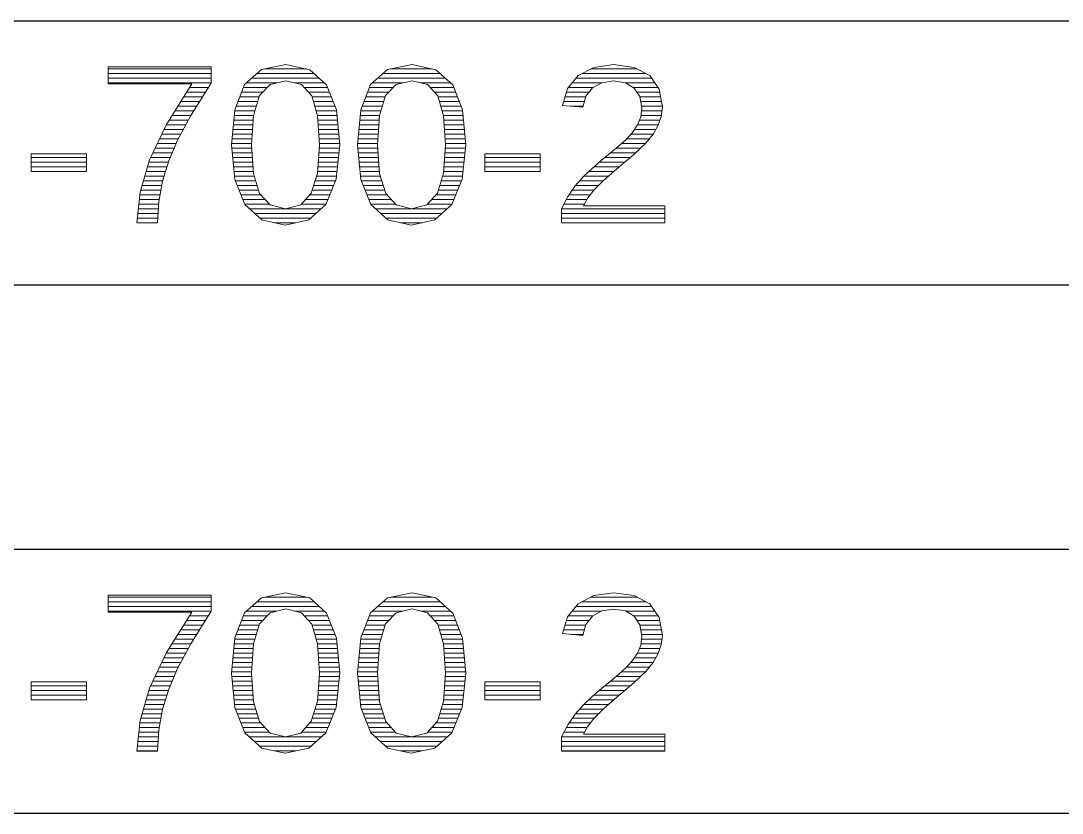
# Model space of a CAD drawing. Header units: millimetres. Extents: x 20 to 410, y 10 to 287.
# Drawn here: x 176.69 to 190.09, y 23.6 to 33.8 of the extents above; entities that cross this region are included whole.
import ezdxf

# ---------------------------------------------------------------- set-up
doc = ezdxf.new("R2010")
doc.units = ezdxf.units.MM
doc.layers.add('DUENN', color=7, linetype='Continuous', lineweight=25)
doc.layers.add('TEXT', color=7, linetype='Continuous', lineweight=13)

msp = doc.modelspace()

# ---------------------------------------------------------------- linework, layer by layer
at = {"layer": 'DUENN', "lineweight": 25}
for points in [[(20, 33.8), (200, 33.8)], [(20, 30.4), (200, 30.4)], [(20, 27), (200, 27)], [(20, 23.6), (200, 23.6)]]:
    msp.add_lwpolyline(points, dxfattribs=at)
at = {"layer": 'TEXT', "lineweight": 13}
for p, q in [((177.816, 33.181), (179.142, 33.181)), ((177.816, 33.121), (179.142, 33.121)), ((179.732, 33.121), (180.468, 33.121)), ((179.834, 33.181), (180.367, 33.181)), ((181.354, 33.121), (182.09, 33.121)), ((181.456, 33.181), (181.988, 33.181)), ((183.917, 33.121), (184.734, 33.121)), ((184.03, 33.181), (184.623, 33.181)), ((177.816, 33.061), (179.142, 33.061)), ((177.816, 33.001), (179.142, 33.001)), ((179.597, 33.001), (179.988, 33.001)), ((179.664, 33.061), (180.534, 33.061)), ((180.216, 33.001), (180.6, 33.001)), ((181.219, 33.001), (181.61, 33.001)), ((181.286, 33.061), (182.156, 33.061)), ((181.838, 33.001), (182.222, 33.001)), ((183.789, 33.001), (184.165, 33.001)), ((183.839, 33.061), (184.807, 33.061)), ((184.475, 33.001), (184.85, 33.001)), ((178.827, 32.881), (179.069, 32.881)), ((178.865, 32.941), (179.106, 32.941)), ((179.533, 32.881), (179.807, 32.881)), ((179.556, 32.941), (179.864, 32.941)), ((180.338, 32.941), (180.642, 32.941)), ((180.392, 32.881), (180.665, 32.881)), ((181.155, 32.881), (181.429, 32.881)), ((181.178, 32.941), (181.486, 32.941)), ((181.96, 32.941), (182.264, 32.941)), ((182.014, 32.881), (182.287, 32.881)), ((183.713, 32.881), (184.005, 32.881)), ((183.739, 32.941), (184.056, 32.941)), ((184.576, 32.941), (184.892, 32.941)), ((184.623, 32.881), (184.914, 32.881)), ((178.714, 32.701), (178.956, 32.701)), ((178.752, 32.761), (178.994, 32.761)), ((178.789, 32.821), (179.031, 32.821)), ((179.462, 32.701), (179.724, 32.701)), ((179.486, 32.761), (179.742, 32.761)), ((179.509, 32.821), (179.76, 32.821)), ((180.439, 32.821), (180.688, 32.821)), ((180.457, 32.761), (180.712, 32.761)), ((180.475, 32.701), (180.735, 32.701)), ((181.084, 32.701), (181.346, 32.701)), ((181.108, 32.761), (181.364, 32.761)), ((181.131, 32.821), (181.382, 32.821)), ((182.061, 32.821), (182.31, 32.821)), ((182.079, 32.761), (182.334, 32.761)), ((182.097, 32.701), (182.357, 32.701)), ((183.677, 32.761), (183.945, 32.761)), ((183.695, 32.821), (183.962, 32.821)), ((183.769, 32.701), (183.928, 32.701)), ((184.661, 32.821), (184.924, 32.821)), ((184.671, 32.761), (184.935, 32.761)), ((184.681, 32.701), (184.945, 32.701)), ((178.639, 32.581), (178.881, 32.581)), ((178.677, 32.641), (178.918, 32.641)), ((179.438, 32.581), (179.688, 32.581)), ((179.443, 32.641), (179.706, 32.641)), ((180.493, 32.641), (180.756, 32.641)), ((180.51, 32.581), (180.761, 32.581)), ((181.06, 32.581), (181.309, 32.581)), ((181.065, 32.641), (181.327, 32.641)), ((182.115, 32.641), (182.377, 32.641)), ((182.132, 32.581), (182.383, 32.581)), ((184.673, 32.581), (184.936, 32.581)), ((184.68, 32.641), (184.943, 32.641)), ((178.565, 32.461), (178.816, 32.461)), ((178.601, 32.521), (178.848, 32.521)), ((179.427, 32.461), (179.679, 32.461)), ((179.432, 32.521), (179.683, 32.521)), ((180.515, 32.521), (180.767, 32.521)), ((180.519, 32.461), (180.772, 32.461)), ((181.048, 32.461), (181.301, 32.461)), ((181.054, 32.521), (181.305, 32.521)), ((182.137, 32.521), (182.389, 32.521)), ((182.141, 32.461), (182.394, 32.461)), ((184.629, 32.461), (184.896, 32.461)), ((184.654, 32.521), (184.917, 32.521)), ((178.507, 32.341), (178.75, 32.341)), ((178.536, 32.401), (178.783, 32.401)), ((179.415, 32.341), (179.671, 32.341)), ((179.421, 32.401), (179.675, 32.401)), ((180.523, 32.401), (180.778, 32.401)), ((180.527, 32.341), (180.784, 32.341)), ((181.037, 32.341), (181.293, 32.341)), ((181.043, 32.401), (181.297, 32.401)), ((182.145, 32.401), (182.4, 32.401)), ((182.149, 32.341), (182.406, 32.341)), ((184.542, 32.341), (184.829, 32.341)), ((184.589, 32.401), (184.863, 32.401)), ((178.422, 32.161), (178.665, 32.161)), ((178.45, 32.221), (178.69, 32.221)), ((178.479, 32.281), (178.718, 32.281)), ((179.404, 32.221), (179.663, 32.221)), ((179.407, 32.161), (179.665, 32.161)), ((179.41, 32.281), (179.667, 32.281)), ((180.531, 32.281), (180.789, 32.281)), ((180.533, 32.161), (180.792, 32.161)), ((180.535, 32.221), (180.795, 32.221)), ((181.026, 32.221), (181.285, 32.221)), ((181.029, 32.161), (181.287, 32.161)), ((181.032, 32.281), (181.289, 32.281)), ((182.153, 32.281), (182.411, 32.281)), ((182.155, 32.161), (182.414, 32.161)), ((182.157, 32.221), (182.417, 32.221)), ((184.354, 32.161), (184.67, 32.161)), ((184.423, 32.221), (184.733, 32.221)), ((184.488, 32.281), (184.781, 32.281)), ((176.825, 32.041), (177.537, 32.041)), ((178.365, 32.041), (178.615, 32.041)), ((178.393, 32.101), (178.64, 32.101)), ((179.413, 32.101), (179.669, 32.101)), ((179.418, 32.041), (179.673, 32.041)), ((180.525, 32.041), (180.78, 32.041)), ((180.529, 32.101), (180.786, 32.101)), ((181.034, 32.101), (181.291, 32.101)), ((181.04, 32.041), (181.295, 32.041)), ((182.147, 32.041), (182.402, 32.041)), ((182.151, 32.101), (182.408, 32.101)), ((182.662, 32.041), (183.374, 32.041)), ((184.207, 32.041), (184.54, 32.041)), ((184.281, 32.101), (184.607, 32.101)), ((176.825, 31.981), (177.537, 31.981)), ((176.825, 31.921), (177.537, 31.921)), ((178.323, 31.921), (178.573, 31.921)), ((178.341, 31.981), (178.592, 31.981)), ((179.424, 31.981), (179.678, 31.981)), ((179.43, 31.921), (179.682, 31.921)), ((180.516, 31.921), (180.768, 31.921)), ((180.52, 31.981), (180.774, 31.981)), ((181.046, 31.981), (181.299, 31.981)), ((181.052, 31.921), (181.304, 31.921)), ((182.138, 31.921), (182.39, 31.921)), ((182.142, 31.981), (182.396, 31.981)), ((182.662, 31.981), (183.374, 31.981)), ((182.662, 31.921), (183.374, 31.921)), ((184.066, 31.921), (184.397, 31.921)), ((184.135, 31.981), (184.469, 31.981)), ((176.825, 31.861), (177.537, 31.861)), ((178.288, 31.801), (178.537, 31.801)), ((178.306, 31.861), (178.555, 31.861)), ((179.436, 31.861), (179.686, 31.861)), ((179.442, 31.801), (179.698, 31.801)), ((180.498, 31.801), (180.756, 31.801)), ((180.512, 31.861), (180.762, 31.861)), ((181.058, 31.861), (181.308, 31.861)), ((181.064, 31.801), (181.32, 31.801)), ((182.12, 31.801), (182.378, 31.801)), ((182.133, 31.861), (182.384, 31.861)), ((182.662, 31.861), (183.374, 31.861)), ((183.94, 31.801), (184.257, 31.801)), ((184.002, 31.861), (184.326, 31.861)), ((178.253, 31.681), (178.508, 31.681)), ((178.27, 31.741), (178.519, 31.741)), ((179.453, 31.741), (179.716, 31.741)), ((179.477, 31.681), (179.735, 31.681)), ((180.461, 31.681), (180.72, 31.681)), ((180.48, 31.741), (180.744, 31.741)), ((181.075, 31.741), (181.338, 31.741)), ((181.099, 31.681), (181.357, 31.681)), ((182.083, 31.681), (182.342, 31.681)), ((182.102, 31.741), (182.366, 31.741)), ((183.833, 31.681), (184.127, 31.681)), ((183.886, 31.741), (184.188, 31.741)), ((178.218, 31.501), (178.475, 31.501)), ((178.224, 31.561), (178.486, 31.561)), ((178.235, 31.621), (178.497, 31.621)), ((179.501, 31.621), (179.753, 31.621)), ((179.525, 31.561), (179.782, 31.561)), ((179.549, 31.501), (179.837, 31.501)), ((180.358, 31.501), (180.646, 31.501)), ((180.411, 31.561), (180.671, 31.561)), ((180.443, 31.621), (180.695, 31.621)), ((181.123, 31.621), (181.375, 31.621)), ((181.147, 31.561), (181.404, 31.561)), ((181.171, 31.501), (181.459, 31.501)), ((181.98, 31.501), (182.268, 31.501)), ((182.033, 31.561), (182.293, 31.561)), ((182.065, 31.621), (182.317, 31.621)), ((183.712, 31.501), (183.978, 31.501)), ((183.748, 31.561), (184.021, 31.561)), ((183.79, 31.621), (184.068, 31.621)), ((178.205, 31.381), (178.465, 31.381)), ((178.212, 31.441), (178.468, 31.441)), ((179.574, 31.441), (179.892, 31.441)), ((179.635, 31.381), (180.097, 31.381)), ((180.1, 31.381), (180.559, 31.381)), ((180.304, 31.441), (180.621, 31.441)), ((181.195, 31.441), (181.514, 31.441)), ((181.257, 31.381), (181.719, 31.381)), ((181.722, 31.381), (182.181, 31.381)), ((181.926, 31.441), (182.243, 31.441)), ((183.651, 31.381), (184.979, 31.381)), ((183.681, 31.441), (183.945, 31.441)), ((178.193, 31.261), (178.458, 31.261)), ((178.199, 31.321), (178.461, 31.321)), ((179.701, 31.321), (180.493, 31.321)), ((179.767, 31.261), (180.426, 31.261)), ((181.323, 31.321), (182.114, 31.321)), ((181.389, 31.261), (182.048, 31.261)), ((183.65, 31.321), (184.979, 31.321)), ((183.65, 31.261), (184.979, 31.261)), ((178.187, 31.201), (178.454, 31.201)), ((179.958, 31.201), (180.234, 31.201)), ((181.58, 31.201), (181.856, 31.201)), ((183.65, 31.201), (184.979, 31.201)), ((177.816, 26.381), (179.142, 26.381)), ((177.816, 26.321), (179.142, 26.321)), ((179.732, 26.321), (180.468, 26.321)), ((179.834, 26.381), (180.367, 26.381)), ((181.354, 26.321), (182.09, 26.321)), ((181.456, 26.381), (181.988, 26.381)), ((183.917, 26.321), (184.734, 26.321)), ((184.03, 26.381), (184.623, 26.381)), ((177.816, 26.261), (179.142, 26.261)), ((177.816, 26.201), (179.142, 26.201)), ((178.865, 26.141), (179.106, 26.141)), ((179.556, 26.141), (179.864, 26.141)), ((179.597, 26.201), (179.988, 26.201)), ((179.664, 26.261), (180.534, 26.261)), ((180.216, 26.201), (180.6, 26.201)), ((180.338, 26.141), (180.642, 26.141)), ((181.178, 26.141), (181.486, 26.141)), ((181.219, 26.201), (181.61, 26.201)), ((181.286, 26.261), (182.156, 26.261)), ((181.838, 26.201), (182.222, 26.201)), ((181.96, 26.141), (182.264, 26.141)), ((183.739, 26.141), (184.056, 26.141)), ((183.789, 26.201), (184.165, 26.201)), ((183.839, 26.261), (184.807, 26.261)), ((184.475, 26.201), (184.85, 26.201)), ((184.576, 26.141), (184.892, 26.141)), ((178.789, 26.021), (179.031, 26.021)), ((178.827, 26.081), (179.069, 26.081)), ((179.509, 26.021), (179.76, 26.021)), ((179.533, 26.081), (179.807, 26.081)), ((180.392, 26.081), (180.665, 26.081)), ((180.439, 26.021), (180.688, 26.021)), ((181.131, 26.021), (181.382, 26.021)), ((181.155, 26.081), (181.429, 26.081)), ((182.014, 26.081), (182.287, 26.081)), ((182.061, 26.021), (182.31, 26.021)), ((183.695, 26.021), (183.962, 26.021)), ((183.713, 26.081), (184.005, 26.081)), ((184.623, 26.081), (184.914, 26.081)), ((184.661, 26.021), (184.924, 26.021)), ((178.714, 25.901), (178.956, 25.901)), ((178.752, 25.961), (178.994, 25.961)), ((179.462, 25.901), (179.724, 25.901)), ((179.486, 25.961), (179.742, 25.961)), ((180.457, 25.961), (180.712, 25.961)), ((180.475, 25.901), (180.735, 25.901)), ((181.084, 25.901), (181.346, 25.901)), ((181.108, 25.961), (181.364, 25.961)), ((182.079, 25.961), (182.334, 25.961)), ((182.097, 25.901), (182.357, 25.901)), ((183.677, 25.961), (183.945, 25.961)), ((183.769, 25.901), (183.928, 25.901)), ((184.671, 25.961), (184.935, 25.961)), ((184.681, 25.901), (184.945, 25.901)), ((178.639, 25.781), (178.881, 25.781)), ((178.677, 25.841), (178.918, 25.841)), ((179.438, 25.781), (179.688, 25.781)), ((179.443, 25.841), (179.706, 25.841)), ((180.493, 25.841), (180.756, 25.841)), ((180.51, 25.781), (180.761, 25.781)), ((181.06, 25.781), (181.309, 25.781)), ((181.065, 25.841), (181.327, 25.841)), ((182.115, 25.841), (182.377, 25.841)), ((182.132, 25.781), (182.383, 25.781)), ((184.673, 25.781), (184.936, 25.781)), ((184.68, 25.841), (184.943, 25.841)), ((178.536, 25.601), (178.783, 25.601)), ((178.565, 25.661), (178.816, 25.661)), ((178.601, 25.721), (178.848, 25.721)), ((179.421, 25.601), (179.675, 25.601)), ((179.427, 25.661), (179.679, 25.661)), ((179.432, 25.721), (179.683, 25.721)), ((180.515, 25.721), (180.767, 25.721)), ((180.519, 25.661), (180.772, 25.661)), ((180.523, 25.601), (180.778, 25.601)), ((181.043, 25.601), (181.297, 25.601)), ((181.048, 25.661), (181.301, 25.661)), ((181.054, 25.721), (181.305, 25.721)), ((182.137, 25.721), (182.389, 25.721)), ((182.141, 25.661), (182.394, 25.661)), ((182.145, 25.601), (182.4, 25.601)), ((184.589, 25.601), (184.863, 25.601)), ((184.629, 25.661), (184.896, 25.661)), ((184.654, 25.721), (184.917, 25.721)), ((178.479, 25.481), (178.718, 25.481)), ((178.507, 25.541), (178.75, 25.541)), ((179.41, 25.481), (179.667, 25.481)), ((179.415, 25.541), (179.671, 25.541)), ((180.527, 25.541), (180.784, 25.541)), ((180.531, 25.481), (180.789, 25.481)), ((181.032, 25.481), (181.289, 25.481)), ((181.037, 25.541), (181.293, 25.541)), ((182.149, 25.541), (182.406, 25.541)), ((182.153, 25.481), (182.411, 25.481)), ((184.488, 25.481), (184.781, 25.481)), ((184.542, 25.541), (184.829, 25.541)), ((178.422, 25.361), (178.665, 25.361)), ((178.45, 25.421), (178.69, 25.421)), ((179.404, 25.421), (179.663, 25.421)), ((179.407, 25.361), (179.665, 25.361)), ((180.533, 25.361), (180.792, 25.361)), ((180.535, 25.421), (180.795, 25.421)), ((181.026, 25.421), (181.285, 25.421)), ((181.029, 25.361), (181.287, 25.361)), ((182.155, 25.361), (182.414, 25.361)), ((182.157, 25.421), (182.417, 25.421)), ((184.354, 25.361), (184.67, 25.361)), ((184.423, 25.421), (184.733, 25.421)), ((176.825, 25.241), (177.537, 25.241)), ((178.365, 25.241), (178.615, 25.241)), ((178.393, 25.301), (178.64, 25.301)), ((179.413, 25.301), (179.669, 25.301)), ((179.418, 25.241), (179.673, 25.241)), ((180.525, 25.241), (180.78, 25.241)), ((180.529, 25.301), (180.786, 25.301)), ((181.034, 25.301), (181.291, 25.301)), ((181.04, 25.241), (181.295, 25.241)), ((182.147, 25.241), (182.402, 25.241)), ((182.151, 25.301), (182.408, 25.301)), ((182.662, 25.241), (183.374, 25.241)), ((184.207, 25.241), (184.54, 25.241)), ((184.281, 25.301), (184.607, 25.301)), ((176.825, 25.181), (177.537, 25.181)), ((176.825, 25.121), (177.537, 25.121)), ((176.825, 25.061), (177.537, 25.061)), ((178.306, 25.061), (178.555, 25.061)), ((178.323, 25.121), (178.573, 25.121)), ((178.341, 25.181), (178.592, 25.181)), ((179.424, 25.181), (179.678, 25.181)), ((179.43, 25.121), (179.682, 25.121)), ((179.436, 25.061), (179.686, 25.061)), ((180.512, 25.061), (180.762, 25.061)), ((180.516, 25.121), (180.768, 25.121)), ((180.52, 25.181), (180.774, 25.181)), ((181.046, 25.181), (181.299, 25.181)), ((181.052, 25.121), (181.304, 25.121)), ((181.058, 25.061), (181.308, 25.061)), ((182.133, 25.061), (182.384, 25.061)), ((182.138, 25.121), (182.39, 25.121)), ((182.142, 25.181), (182.396, 25.181)), ((182.662, 25.181), (183.374, 25.181)), ((182.662, 25.121), (183.374, 25.121)), ((182.662, 25.061), (183.374, 25.061)), ((184.002, 25.061), (184.326, 25.061)), ((184.066, 25.121), (184.397, 25.121)), ((184.135, 25.181), (184.469, 25.181)), ((178.27, 24.941), (178.519, 24.941)), ((178.288, 25.001), (178.537, 25.001)), ((179.442, 25.001), (179.698, 25.001)), ((179.453, 24.941), (179.716, 24.941)), ((180.48, 24.941), (180.744, 24.941)), ((180.498, 25.001), (180.756, 25.001)), ((181.064, 25.001), (181.32, 25.001)), ((181.075, 24.941), (181.338, 24.941)), ((182.102, 24.941), (182.366, 24.941)), ((182.12, 25.001), (182.378, 25.001)), ((183.886, 24.941), (184.188, 24.941)), ((183.94, 25.001), (184.257, 25.001)), ((178.235, 24.821), (178.497, 24.821)), ((178.253, 24.881), (178.508, 24.881)), ((179.477, 24.881), (179.735, 24.881)), ((179.501, 24.821), (179.753, 24.821)), ((180.443, 24.821), (180.695, 24.821)), ((180.461, 24.881), (180.72, 24.881)), ((181.099, 24.881), (181.357, 24.881)), ((181.123, 24.821), (181.375, 24.821)), ((182.065, 24.821), (182.317, 24.821)), ((182.083, 24.881), (182.342, 24.881)), ((183.79, 24.821), (184.068, 24.821)), ((183.833, 24.881), (184.127, 24.881)), ((178.218, 24.701), (178.475, 24.701)), ((178.224, 24.761), (178.486, 24.761)), ((179.525, 24.761), (179.782, 24.761)), ((179.549, 24.701), (179.837, 24.701)), ((180.358, 24.701), (180.646, 24.701)), ((180.411, 24.761), (180.671, 24.761)), ((181.147, 24.761), (181.404, 24.761)), ((181.171, 24.701), (181.459, 24.701)), ((181.98, 24.701), (182.268, 24.701)), ((182.033, 24.761), (182.293, 24.761)), ((183.712, 24.701), (183.978, 24.701)), ((183.748, 24.761), (184.021, 24.761)), ((178.199, 24.521), (178.461, 24.521)), ((178.205, 24.581), (178.465, 24.581)), ((178.212, 24.641), (178.468, 24.641)), ((179.574, 24.641), (179.892, 24.641)), ((179.635, 24.581), (180.097, 24.581)), ((179.701, 24.521), (180.493, 24.521)), ((180.1, 24.581), (180.559, 24.581)), ((180.304, 24.641), (180.621, 24.641)), ((181.195, 24.641), (181.514, 24.641)), ((181.257, 24.581), (181.719, 24.581)), ((181.323, 24.521), (182.114, 24.521)), ((181.722, 24.581), (182.181, 24.581)), ((181.926, 24.641), (182.243, 24.641)), ((183.65, 24.521), (184.979, 24.521)), ((183.651, 24.581), (184.979, 24.581)), ((183.681, 24.641), (183.945, 24.641)), ((178.187, 24.401), (178.454, 24.401)), ((178.193, 24.461), (178.458, 24.461)), ((179.767, 24.461), (180.426, 24.461)), ((179.958, 24.401), (180.234, 24.401)), ((181.389, 24.461), (182.048, 24.461)), ((181.58, 24.401), (181.856, 24.401)), ((183.65, 24.461), (184.979, 24.461)), ((183.65, 24.401), (184.979, 24.401))]:
    msp.add_line(p, q, dxfattribs=at)
for points in [[(180.619, 31.436), (180.4, 31.237), (180.096, 31.171), (179.793, 31.237), (179.576, 31.435), (179.446, 31.759), (179.403, 32.204), (179.445, 32.656), (179.571, 32.979), (179.789, 33.172), (180.105, 33.237), (180.413, 33.171), (180.628, 32.976), (180.754, 32.653), (180.797, 32.204), (180.752, 31.761), (180.619, 31.436)], [(182.374, 31.761), (182.241, 31.436), (182.022, 31.237), (181.718, 31.171), (181.415, 31.237), (181.198, 31.435), (181.068, 31.759), (181.024, 32.204), (181.067, 32.656), (181.193, 32.979), (181.411, 33.172), (181.727, 33.237), (182.035, 33.171), (182.25, 32.976), (182.376, 32.653), (182.419, 32.204), (182.374, 31.761)], [(183.65, 31.2), (183.65, 31.381), (183.731, 31.538), (183.828, 31.675), (183.935, 31.796), (184.048, 31.905), (184.163, 32.005), (184.276, 32.097), (184.384, 32.186), (184.481, 32.274), (184.563, 32.364), (184.628, 32.459), (184.67, 32.562), (184.684, 32.678), (184.66, 32.825), (184.587, 32.935), (184.472, 33.003), (184.318, 33.026), (184.169, 33.003), (184.048, 32.937), (183.964, 32.83), (183.924, 32.687), (183.662, 32.711), (183.727, 32.927), (183.866, 33.094), (184.067, 33.201), (184.318, 33.237), (184.587, 33.201), (184.785, 33.094), (184.907, 32.92), (184.948, 32.687), (184.934, 32.57), (184.894, 32.455), (184.828, 32.339), (184.735, 32.224), (184.582, 32.077), (184.333, 31.867), (184.185, 31.739), (184.071, 31.625), (183.988, 31.52), (183.932, 31.418), (184.979, 31.418), (184.979, 31.2), (183.65, 31.2)], [(178.708, 32.262), (178.597, 31.998), (178.518, 31.737), (178.47, 31.473), (178.454, 31.2), (178.187, 31.2), (178.227, 31.595), (178.349, 32.009), (178.567, 32.467), (178.894, 32.989), (177.816, 32.989), (177.816, 33.207), (179.142, 33.207), (179.142, 32.999), (178.88, 32.58), (178.708, 32.262)], [(180.436, 32.833), (180.303, 32.98), (180.105, 33.029), (179.902, 32.981), (179.765, 32.837), (179.688, 32.582), (179.662, 32.204), (179.688, 31.834), (179.766, 31.579), (179.902, 31.43), (180.099, 31.381), (180.295, 31.431), (180.431, 31.583), (180.51, 31.839), (180.536, 32.204), (180.511, 32.578), (180.436, 32.833)], [(182.133, 32.578), (182.058, 32.833), (181.925, 32.98), (181.727, 33.029), (181.524, 32.981), (181.387, 32.837), (181.31, 32.582), (181.284, 32.204), (181.31, 31.834), (181.388, 31.579), (181.524, 31.43), (181.721, 31.381), (181.917, 31.431), (182.053, 31.583), (182.132, 31.839), (182.158, 32.204), (182.133, 32.578)], [(177.537, 32.089), (177.537, 31.861), (176.825, 31.861), (176.825, 32.089), (177.537, 32.089)], [(182.662, 31.861), (182.662, 32.089), (183.374, 32.089), (183.374, 31.861), (182.662, 31.861)], [(178.708, 25.462), (178.597, 25.198), (178.518, 24.937), (178.47, 24.673), (178.454, 24.4), (178.187, 24.4), (178.227, 24.795), (178.349, 25.209), (178.567, 25.667), (178.894, 26.189), (177.816, 26.189), (177.816, 26.407), (179.142, 26.407), (179.142, 26.199), (178.88, 25.78), (178.708, 25.462)], [(180.619, 24.636), (180.4, 24.437), (180.096, 24.371), (179.793, 24.437), (179.576, 24.635), (179.446, 24.959), (179.403, 25.404), (179.445, 25.856), (179.571, 26.179), (179.789, 26.372), (180.105, 26.437), (180.413, 26.371), (180.628, 26.176), (180.754, 25.853), (180.797, 25.404), (180.752, 24.961), (180.619, 24.636)], [(182.374, 24.961), (182.241, 24.636), (182.022, 24.437), (181.718, 24.371), (181.415, 24.437), (181.198, 24.635), (181.068, 24.959), (181.024, 25.404), (181.067, 25.856), (181.193, 26.179), (181.411, 26.372), (181.727, 26.437), (182.035, 26.371), (182.25, 26.176), (182.376, 25.853), (182.419, 25.404), (182.374, 24.961)], [(183.65, 24.4), (183.65, 24.581), (183.731, 24.738), (183.828, 24.875), (183.935, 24.996), (184.048, 25.105), (184.163, 25.205), (184.276, 25.297), (184.384, 25.386), (184.481, 25.474), (184.563, 25.564), (184.628, 25.659), (184.67, 25.762), (184.684, 25.878), (184.66, 26.025), (184.587, 26.135), (184.472, 26.203), (184.318, 26.226), (184.169, 26.203), (184.048, 26.137), (183.964, 26.03), (183.924, 25.887), (183.662, 25.911), (183.727, 26.127), (183.866, 26.294), (184.067, 26.401), (184.318, 26.437), (184.587, 26.401), (184.785, 26.294), (184.907, 26.12), (184.948, 25.887), (184.934, 25.77), (184.894, 25.655), (184.828, 25.539), (184.735, 25.424), (184.582, 25.277), (184.333, 25.067), (184.185, 24.939), (184.071, 24.825), (183.988, 24.72), (183.932, 24.618), (184.979, 24.618), (184.979, 24.4), (183.65, 24.4)], [(180.436, 26.033), (180.303, 26.18), (180.105, 26.229), (179.902, 26.181), (179.765, 26.037), (179.688, 25.782), (179.662, 25.404), (179.688, 25.034), (179.766, 24.779), (179.902, 24.63), (180.099, 24.581), (180.295, 24.631), (180.431, 24.783), (180.51, 25.039), (180.536, 25.404), (180.511, 25.778), (180.436, 26.033)], [(182.133, 25.778), (182.058, 26.033), (181.925, 26.18), (181.727, 26.229), (181.524, 26.181), (181.387, 26.037), (181.31, 25.782), (181.284, 25.404), (181.31, 25.034), (181.388, 24.779), (181.524, 24.63), (181.721, 24.581), (181.917, 24.631), (182.053, 24.783), (182.132, 25.039), (182.158, 25.404), (182.133, 25.778)], [(177.537, 25.289), (177.537, 25.061), (176.825, 25.061), (176.825, 25.289), (177.537, 25.289)], [(182.662, 25.061), (182.662, 25.289), (183.374, 25.289), (183.374, 25.061), (182.662, 25.061)]]:
    msp.add_lwpolyline(points, close=True, dxfattribs=at)

doc.saveas('drawing.dxf')
